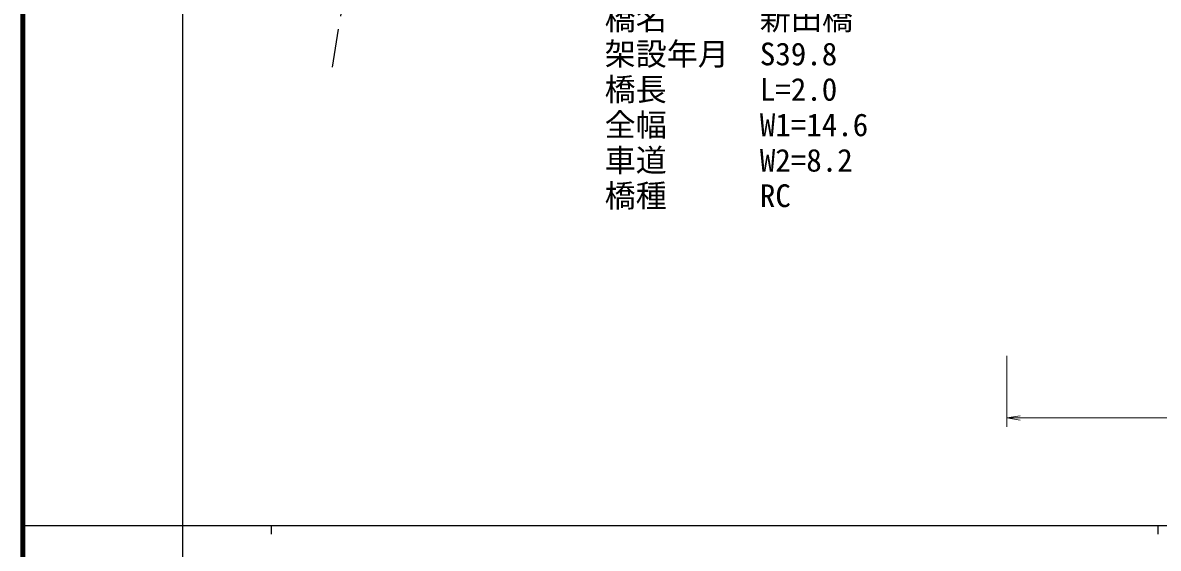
# Model space of a CAD drawing. Units: millimetres, scale not verified. Extents: x 40000 to 680000, y 20000 to 380000.
# Drawn here: x 40000 to 168052, y 202409 to 261740 of the extents above; entities that cross this region are included whole.
import ezdxf
from ezdxf.enums import TextEntityAlignment as Align

# ---------------------------------------------------------------- set-up
doc = ezdxf.new("R2010")
doc.units = ezdxf.units.MM
doc.header["$LTSCALE"] = 1000
doc.linetypes.add('DASHED', pattern=[7.5, 6, -1.5])
for name, color, linetype, lineweight in [('M-BGD', 7, 'Continuous', 25), ('M-STR-HTXT', 7, 'Continuous', 13), ('M-TTL', 2, 'Continuous', 140), ('M-TTL-BAND', 7, 'Continuous', 25)]:
    doc.layers.add(name, color=color, linetype=linetype, lineweight=lineweight)
doc.styles.add('ＭＳ ゴシック', font='')
doc.styles.get('ＭＳ ゴシック').set_extended_font_data('MS Gothic')

# ---------------------------------------------------------------- blocks, each defined once
blk = doc.blocks.new('open_arrow')
at = {"color": 0, "linetype": 'Continuous', "lineweight": -2}
blk.add_lwpolyline([(7.5, 1.25), (0, 0), (7.5, -1.25)], dxfattribs=at)

msp = doc.modelspace()

# ---------------------------------------------------------------- linework, layer by layer
at = {"layer": 'M-BGD', "linetype": 'DASHED'}
msp.add_line((80401, 290620), (74892, 256738), dxfattribs=at)
at = {"layer": 'M-STR-HTXT'}
for p, q in [((150982, 224119), (150982, 216119)), ((150982, 217119), (423226, 217119))]:
    msp.add_line(p, q, dxfattribs=at)
at = {"layer": 'M-TTL'}
msp.add_line((40000, 380000), (40000, 20000), dxfattribs=at)
at = {"layer": 'M-TTL-BAND'}
for p, q in [((58000, 370000), (58000, 20000)), ((40000, 205000), (579000, 205000)), ((68000, 205000), (68000, 204000)), ((168000, 205000), (168000, 204000))]:
    msp.add_line(p, q, dxfattribs=at)

# ---------------------------------------------------------------- block references
at = {"layer": 'M-STR-HTXT', "xscale": 200, "yscale": 200}
msp.add_blockref('open_arrow', (150982, 217119), dxfattribs=at)

# ---------------------------------------------------------------- texts
at = {"layer": 'M-STR-HTXT', "style": 'ＭＳ ゴシック'}
for s, p in [('橋名\u3000\u3000\u3000新田橋', (105623, 263494)), ('架設年月\u3000S39.8', (105623, 259494)), ('橋長\u3000\u3000\u3000L=2.0', (105623, 255494)), ('全幅\u3000\u3000\u3000W1=14.6', (105623, 251494)), ('車道\u3000\u3000\u3000W2=8.2', (105623, 247494)), ('橋種\u3000\u3000\u3000RC', (105623, 243494))]:
    msp.add_text(s, height=2566, dxfattribs=at).set_placement(p, align=Align.TOP_LEFT)

doc.saveas('drawing.dxf')
